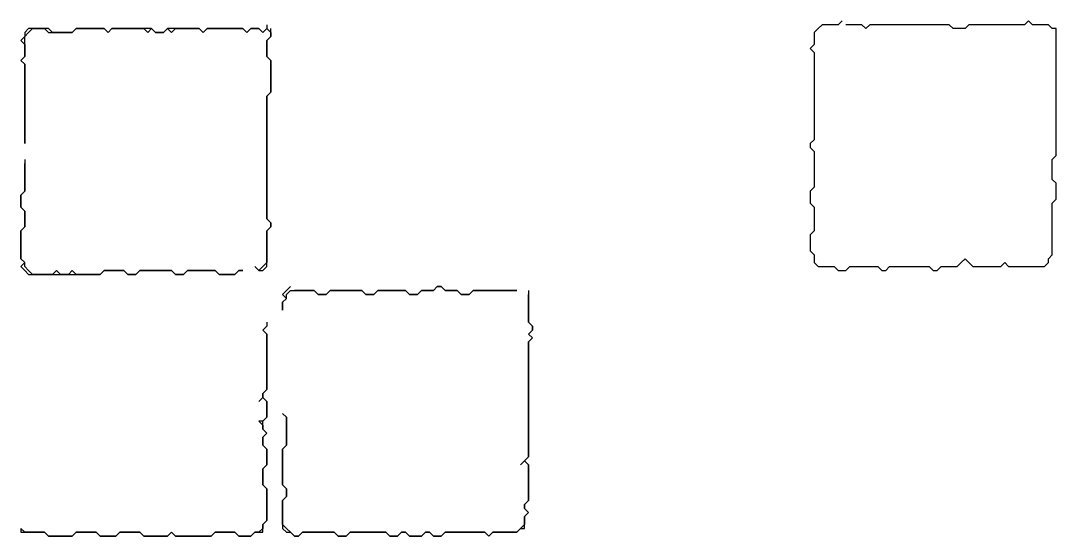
# Model space of a CAD drawing. Header units: metres. Extents: x 0 to 600, y 0 to 400.
# Drawn here: x 218.9 to 257.74, y 102.53 to 121.88 of the extents above; entities that cross this region are included whole.
import ezdxf

# ---------------------------------------------------------------- set-up
doc = ezdxf.new("R2010")
doc.units = ezdxf.units.M

msp = doc.modelspace()

# ---------------------------------------------------------------- linework, layer by layer
for points in [[(228.125, 121.726), (228.125, 121.577), (227.976, 121.429), (227.827, 121.577), (227.679, 121.577), (227.53, 121.577), (227.381, 121.429), (227.232, 121.577), (227.083, 121.577), (226.935, 121.577), (226.786, 121.577), (226.637, 121.577), (226.488, 121.577), (226.339, 121.577), (226.19, 121.577), (226.042, 121.577), (225.893, 121.577), (225.744, 121.429), (225.595, 121.577), (225.446, 121.577), (225.298, 121.577), (225.149, 121.577), (225, 121.577), (224.851, 121.577), (224.702, 121.577), (224.554, 121.577), (224.405, 121.577), (224.256, 121.429), (224.107, 121.429), (223.958, 121.429), (223.81, 121.577), (223.661, 121.577), (223.512, 121.577), (223.363, 121.577), (223.214, 121.577), (223.065, 121.577), (222.917, 121.577), (222.768, 121.577), (222.619, 121.577), (222.47, 121.577), (222.321, 121.577), (222.173, 121.429), (222.024, 121.577), (221.875, 121.577), (221.726, 121.577), (221.577, 121.577), (221.429, 121.577), (221.28, 121.577), (221.131, 121.577), (220.982, 121.577), (220.833, 121.429), (220.685, 121.429), (220.536, 121.429), (220.387, 121.429), (220.238, 121.429), (220.089, 121.429), (219.94, 121.577), (219.792, 121.577), (219.643, 121.577), (219.494, 121.577), (219.345, 121.577), (219.196, 121.577), (219.048, 121.429), (219.048, 121.28), (218.899, 121.131), (219.048, 120.982), (219.048, 120.833), (219.048, 120.685), (219.048, 120.536), (218.899, 120.387), (219.048, 120.238), (219.048, 120.089), (219.048, 119.94), (219.048, 119.792), (219.048, 119.643), (219.048, 119.494), (219.048, 119.345), (219.048, 119.196), (219.048, 119.048), (219.048, 118.899), (219.048, 118.75), (219.048, 118.601), (219.048, 118.452), (219.048, 118.304), (219.048, 118.155), (219.048, 118.006), (219.048, 117.857), (219.048, 117.708), (219.048, 117.56), (219.048, 117.411), (219.048, 117.262), (219.048, 117.411), (219.048, 117.56), (219.048, 117.708), (219.048, 117.857), (219.048, 118.006), (219.048, 118.155), (219.048, 118.304), (219.048, 118.452), (219.048, 118.601), (219.048, 118.75), (219.048, 118.899), (219.048, 119.048), (219.048, 119.196), (219.048, 119.345), (219.048, 119.494), (219.048, 119.643), (219.048, 119.792), (219.048, 119.94), (219.048, 120.089), (219.048, 120.238), (218.899, 120.387), (219.048, 120.536), (219.048, 120.685), (219.048, 120.833), (219.048, 120.982), (219.048, 121.131), (219.048, 121.28), (219.196, 121.429), (219.345, 121.577), (219.494, 121.577), (219.643, 121.577), (219.792, 121.577), (219.94, 121.429), (220.089, 121.429), (220.238, 121.429), (220.387, 121.429), (220.536, 121.429), (220.685, 121.429), (220.833, 121.429), (220.982, 121.577), (221.131, 121.577), (221.28, 121.577), (221.429, 121.577), (221.577, 121.577), (221.726, 121.577), (221.875, 121.577), (222.024, 121.577), (222.173, 121.429), (222.321, 121.577), (222.47, 121.577), (222.619, 121.577), (222.768, 121.577), (222.917, 121.577), (223.065, 121.577), (223.214, 121.577), (223.363, 121.577), (223.512, 121.577), (223.661, 121.429), (223.81, 121.577), (223.958, 121.429), (224.107, 121.429), (224.256, 121.429), (224.405, 121.577), (224.554, 121.429), (224.702, 121.577), (224.851, 121.577), (225, 121.577), (225.149, 121.577), (225.298, 121.577), (225.446, 121.577), (225.595, 121.577), (225.744, 121.429), (225.893, 121.577), (226.042, 121.577), (226.19, 121.577), (226.339, 121.577), (226.488, 121.577), (226.637, 121.577), (226.786, 121.577), (226.935, 121.577), (227.083, 121.577), (227.232, 121.577), (227.381, 121.429), (227.53, 121.577), (227.679, 121.577), (227.827, 121.577), (227.976, 121.429), (228.125, 121.577), (228.274, 121.429), (228.274, 121.28), (228.125, 121.131), (228.125, 120.982), (228.125, 120.833), (228.125, 120.685), (228.125, 120.536), (228.274, 120.387), (228.274, 120.238), (228.274, 120.089), (228.274, 119.94), (228.274, 119.792), (228.274, 119.643), (228.274, 119.494), (228.274, 119.345), (228.274, 119.196), (228.125, 119.048), (228.125, 118.899), (228.125, 118.75), (228.125, 118.601), (228.125, 118.452), (228.125, 118.304), (228.125, 118.155), (228.125, 118.006), (228.125, 117.857), (228.125, 117.708), (228.125, 117.56), (228.125, 117.411), (228.125, 117.262), (228.125, 117.113), (228.125, 116.964), (228.125, 116.815), (228.125, 116.667), (228.125, 116.518), (228.125, 116.369), (228.125, 116.22), (228.125, 116.071), (228.125, 115.923), (228.125, 115.774), (228.125, 115.625), (228.125, 115.476), (228.125, 115.327), (228.125, 115.179), (228.125, 115.03), (228.125, 114.881), (228.125, 114.732), (228.125, 114.583), (228.125, 114.435), (228.274, 114.286), (228.274, 114.137), (228.125, 113.988), (228.125, 113.839), (228.125, 113.69), (228.125, 113.542), (228.125, 113.393), (228.125, 113.244), (228.125, 113.095), (228.125, 112.946), (228.125, 112.798), (227.976, 112.649), (227.827, 112.5), (227.679, 112.649), (227.827, 112.5), (227.976, 112.5), (228.125, 112.649), (228.125, 112.798), (228.125, 112.946), (228.125, 113.095), (228.125, 113.244), (228.125, 113.393), (228.125, 113.542), (228.125, 113.69), (228.125, 113.839), (228.125, 113.988), (228.274, 114.137), (228.274, 114.286), (228.125, 114.435), (228.125, 114.583), (228.125, 114.732), (228.125, 114.881), (228.125, 115.03), (228.125, 115.179), (228.125, 115.327), (228.125, 115.476), (228.125, 115.625), (228.125, 115.774), (228.125, 115.923), (228.125, 116.071), (228.125, 116.22), (228.125, 116.369), (228.125, 116.518), (228.125, 116.667), (228.125, 116.815), (228.125, 116.964), (228.125, 117.113), (228.125, 117.262), (228.125, 117.411), (228.125, 117.56), (228.125, 117.708), (228.125, 117.857), (228.125, 118.006), (228.125, 118.155), (228.125, 118.304), (228.125, 118.452), (228.125, 118.601), (228.125, 118.75), (228.125, 118.899), (228.125, 119.048), (228.274, 119.196), (228.274, 119.345), (228.274, 119.494), (228.274, 119.643), (228.274, 119.792), (228.274, 119.94), (228.274, 120.089), (228.274, 120.238), (228.274, 120.387), (228.125, 120.536), (228.125, 120.685), (228.125, 120.833), (228.125, 120.982), (228.125, 121.131), (228.274, 121.28), (228.274, 121.429), (228.274, 121.577)], [(249.702, 121.875), (249.554, 121.726), (249.405, 121.726), (249.256, 121.726), (249.107, 121.726), (248.958, 121.726), (248.81, 121.577), (248.661, 121.429), (248.661, 121.28), (248.661, 121.131), (248.661, 120.982), (248.512, 120.833), (248.661, 120.685), (248.661, 120.536), (248.661, 120.387), (248.661, 120.238), (248.661, 120.089), (248.661, 119.94), (248.661, 119.792), (248.661, 119.643), (248.661, 119.494), (248.661, 119.345), (248.661, 119.196), (248.661, 119.048), (248.661, 118.899), (248.661, 118.75), (248.661, 118.601), (248.661, 118.452), (248.661, 118.304), (248.661, 118.155), (248.661, 118.006), (248.661, 117.857), (248.661, 117.708), (248.661, 117.56), (248.661, 117.411), (248.512, 117.262), (248.512, 117.113), (248.661, 116.964), (248.661, 116.815), (248.661, 116.667), (248.661, 116.518), (248.661, 116.369), (248.661, 116.22), (248.661, 116.071), (248.661, 115.923), (248.661, 115.774), (248.661, 115.625), (248.512, 115.476), (248.512, 115.327), (248.512, 115.179), (248.512, 115.03), (248.661, 114.881), (248.661, 114.732), (248.661, 114.583), (248.661, 114.435), (248.661, 114.286), (248.661, 114.137), (248.661, 113.988), (248.512, 113.839), (248.512, 113.69), (248.512, 113.542), (248.512, 113.393), (248.512, 113.244), (248.661, 113.095), (248.661, 112.946), (248.661, 112.798), (248.81, 112.649), (248.958, 112.649), (249.107, 112.649), (249.256, 112.649), (249.405, 112.649), (249.554, 112.5), (249.702, 112.5), (249.851, 112.5), (250, 112.649), (250.149, 112.649), (250.298, 112.649), (250.446, 112.649), (250.595, 112.649), (250.744, 112.649), (250.893, 112.649), (251.042, 112.649), (251.19, 112.5), (251.339, 112.5), (251.488, 112.649), (251.637, 112.649), (251.786, 112.649), (251.935, 112.649), (252.083, 112.649), (252.232, 112.649), (252.381, 112.649), (252.53, 112.649), (252.679, 112.649), (252.827, 112.649), (252.976, 112.649), (253.125, 112.5), (253.274, 112.5), (253.423, 112.649), (253.571, 112.649), (253.72, 112.649), (253.869, 112.649), (254.018, 112.649), (254.167, 112.798), (254.315, 112.946), (254.464, 112.798), (254.613, 112.649), (254.762, 112.649), (254.911, 112.649), (255.06, 112.649), (255.208, 112.649), (255.357, 112.649), (255.506, 112.649), (255.655, 112.649), (255.804, 112.798), (255.952, 112.649), (256.101, 112.649), (256.25, 112.649), (256.399, 112.649), (256.548, 112.649), (256.696, 112.649), (256.845, 112.649), (256.994, 112.649), (257.143, 112.649), (257.292, 112.649), (257.44, 112.798), (257.44, 112.946), (257.589, 113.095), (257.589, 113.244), (257.589, 113.393), (257.589, 113.542), (257.589, 113.69), (257.589, 113.839), (257.589, 113.988), (257.589, 114.137), (257.589, 114.286), (257.589, 114.435), (257.589, 114.583), (257.589, 114.732), (257.589, 114.881), (257.589, 115.03), (257.738, 115.179), (257.738, 115.327), (257.738, 115.476), (257.738, 115.625), (257.738, 115.774), (257.589, 115.923), (257.589, 116.071), (257.589, 116.22), (257.589, 116.369), (257.589, 116.518), (257.589, 116.667), (257.738, 116.815), (257.738, 116.964), (257.738, 117.113), (257.738, 117.262), (257.738, 117.411), (257.738, 117.56), (257.738, 117.708), (257.738, 117.857), (257.738, 118.006), (257.738, 118.155), (257.738, 118.304), (257.738, 118.452), (257.738, 118.601), (257.738, 118.75), (257.738, 118.899), (257.738, 119.048), (257.738, 119.196), (257.738, 119.345), (257.738, 119.494), (257.738, 119.643), (257.738, 119.792), (257.738, 119.94), (257.738, 120.089), (257.738, 120.238), (257.738, 120.387), (257.738, 120.536), (257.738, 120.685), (257.738, 120.833), (257.738, 120.982), (257.738, 121.131), (257.738, 121.28), (257.738, 121.429), (257.738, 121.577), (257.589, 121.577), (257.44, 121.726), (257.292, 121.726), (257.143, 121.726), (256.994, 121.726), (256.845, 121.726), (256.696, 121.875), (256.548, 121.726), (256.399, 121.726), (256.25, 121.726), (256.101, 121.726), (255.952, 121.726), (255.804, 121.726), (255.655, 121.726), (255.506, 121.726), (255.357, 121.726), (255.208, 121.726), (255.06, 121.726), (254.911, 121.726), (254.762, 121.726), (254.613, 121.726), (254.464, 121.726), (254.315, 121.577), (254.167, 121.577), (254.018, 121.577), (253.869, 121.577), (253.72, 121.726), (253.571, 121.726), (253.423, 121.726), (253.274, 121.726), (253.125, 121.726), (252.976, 121.726), (252.827, 121.726), (252.679, 121.726), (252.53, 121.726), (252.381, 121.726), (252.232, 121.726), (252.083, 121.726), (251.935, 121.726), (251.786, 121.726), (251.637, 121.726), (251.488, 121.726), (251.339, 121.726), (251.19, 121.726), (251.042, 121.726), (250.893, 121.726), (250.744, 121.726), (250.595, 121.577), (250.446, 121.726), (250.298, 121.726), (250.149, 121.726), (250, 121.726), (249.851, 121.726)], [(219.048, 116.667), (219.048, 116.518), (219.048, 116.369), (219.048, 116.22), (219.048, 116.071), (219.048, 115.923), (219.048, 115.774), (219.048, 115.625), (219.048, 115.476), (218.899, 115.327), (218.899, 115.179), (218.899, 115.03), (218.899, 114.881), (219.048, 114.732), (219.048, 114.583), (219.048, 114.435), (219.048, 114.286), (219.048, 114.137), (218.899, 113.988), (218.899, 113.839), (218.899, 113.69), (218.899, 113.542), (218.899, 113.393), (218.899, 113.244), (218.899, 113.095), (218.899, 112.946), (219.048, 112.798), (218.899, 112.649), (219.048, 112.5), (219.196, 112.351), (219.345, 112.351), (219.494, 112.351), (219.643, 112.351), (219.792, 112.351), (219.94, 112.351), (220.089, 112.351), (220.238, 112.351), (220.387, 112.351), (220.536, 112.351), (220.685, 112.351), (220.833, 112.351), (220.982, 112.351), (221.131, 112.351), (221.28, 112.351), (221.429, 112.351), (221.577, 112.351), (221.726, 112.351), (221.875, 112.351), (222.024, 112.5), (222.173, 112.5), (222.321, 112.5), (222.47, 112.5), (222.619, 112.5), (222.768, 112.5), (222.917, 112.351), (223.065, 112.351), (223.214, 112.351), (223.363, 112.5), (223.512, 112.5), (223.661, 112.5), (223.81, 112.5), (223.958, 112.5), (224.107, 112.5), (224.256, 112.5), (224.405, 112.5), (224.554, 112.5), (224.702, 112.351), (224.851, 112.351), (225, 112.351), (225.149, 112.5), (225.298, 112.5), (225.446, 112.5), (225.595, 112.5), (225.744, 112.5), (225.893, 112.5), (226.042, 112.5), (226.19, 112.5), (226.339, 112.351), (226.488, 112.351), (226.637, 112.351), (226.786, 112.351), (226.935, 112.351), (227.083, 112.5), (227.232, 112.5), (227.083, 112.5), (226.935, 112.351), (226.786, 112.351), (226.637, 112.351), (226.488, 112.351), (226.339, 112.351), (226.19, 112.5), (226.042, 112.5), (225.893, 112.5), (225.744, 112.5), (225.595, 112.5), (225.446, 112.5), (225.298, 112.5), (225.149, 112.5), (225, 112.351), (224.851, 112.351), (224.702, 112.351), (224.554, 112.5), (224.405, 112.5), (224.256, 112.5), (224.107, 112.5), (223.958, 112.5), (223.81, 112.5), (223.661, 112.5), (223.512, 112.5), (223.363, 112.5), (223.214, 112.351), (223.065, 112.351), (222.917, 112.351), (222.768, 112.5), (222.619, 112.5), (222.47, 112.5), (222.321, 112.5), (222.173, 112.5), (222.024, 112.5), (221.875, 112.351), (221.726, 112.351), (221.577, 112.351), (221.429, 112.351), (221.28, 112.351), (221.131, 112.351), (220.982, 112.351), (220.833, 112.5), (220.685, 112.351), (220.536, 112.351), (220.387, 112.351), (220.238, 112.5), (220.089, 112.351), (219.94, 112.351), (219.792, 112.351), (219.643, 112.351), (219.494, 112.351), (219.345, 112.351), (219.196, 112.5), (219.048, 112.649), (219.048, 112.798), (218.899, 112.946), (218.899, 113.095), (218.899, 113.244), (218.899, 113.393), (218.899, 113.542), (218.899, 113.69), (218.899, 113.839), (218.899, 113.988), (219.048, 114.137), (219.048, 114.286), (219.048, 114.435), (219.048, 114.583), (219.048, 114.732), (218.899, 114.881), (218.899, 115.03), (218.899, 115.179), (218.899, 115.327), (219.048, 115.476), (219.048, 115.625), (219.048, 115.774), (219.048, 115.923), (219.048, 116.071), (219.048, 116.22), (219.048, 116.369), (219.048, 116.518)], [(229.018, 111.905), (228.869, 111.756), (228.72, 111.607), (228.869, 111.458), (228.72, 111.31), (228.72, 111.161), (228.72, 111.012), (228.72, 111.161), (228.72, 111.31), (228.869, 111.458), (228.869, 111.607), (229.018, 111.756), (229.167, 111.756), (229.315, 111.756), (229.464, 111.756), (229.613, 111.756), (229.762, 111.756), (229.911, 111.756), (230.06, 111.607), (230.208, 111.607), (230.357, 111.607), (230.506, 111.756), (230.655, 111.756), (230.804, 111.756), (230.952, 111.756), (231.101, 111.756), (231.25, 111.756), (231.399, 111.756), (231.548, 111.756), (231.696, 111.756), (231.845, 111.607), (231.994, 111.607), (232.143, 111.607), (232.292, 111.756), (232.44, 111.756), (232.589, 111.756), (232.738, 111.756), (232.887, 111.756), (233.036, 111.756), (233.185, 111.756), (233.333, 111.756), (233.482, 111.607), (233.631, 111.607), (233.78, 111.607), (233.929, 111.756), (234.077, 111.756), (234.226, 111.756), (234.375, 111.756), (234.524, 111.905), (234.673, 111.905), (234.821, 111.756), (234.97, 111.756), (235.119, 111.756), (235.268, 111.756), (235.417, 111.607), (235.565, 111.607), (235.714, 111.607), (235.863, 111.756), (236.012, 111.756), (236.161, 111.756), (236.31, 111.756), (236.458, 111.756), (236.607, 111.756), (236.756, 111.756), (236.905, 111.756), (237.054, 111.756), (237.202, 111.756), (237.351, 111.756), (237.5, 111.756), (237.351, 111.756), (237.202, 111.756), (237.054, 111.756), (236.905, 111.756), (236.756, 111.756), (236.607, 111.756), (236.458, 111.756), (236.31, 111.756), (236.161, 111.756), (236.012, 111.756), (235.863, 111.756), (235.714, 111.607), (235.565, 111.607), (235.417, 111.607), (235.268, 111.756), (235.119, 111.756), (234.97, 111.756), (234.821, 111.756), (234.673, 111.905), (234.524, 111.905), (234.375, 111.756), (234.226, 111.756), (234.077, 111.756), (233.929, 111.756), (233.78, 111.607), (233.631, 111.607), (233.482, 111.607), (233.333, 111.756), (233.185, 111.756), (233.036, 111.756), (232.887, 111.756), (232.738, 111.756), (232.589, 111.756), (232.44, 111.756), (232.292, 111.756), (232.143, 111.607), (231.994, 111.607), (231.845, 111.607), (231.696, 111.756), (231.548, 111.756), (231.399, 111.756), (231.25, 111.756), (231.101, 111.756), (230.952, 111.756), (230.804, 111.756), (230.655, 111.756), (230.506, 111.756), (230.357, 111.607), (230.208, 111.607), (230.06, 111.607), (229.911, 111.756), (229.762, 111.756), (229.613, 111.756), (229.464, 111.756), (229.315, 111.756), (229.167, 111.756)], [(237.946, 111.756), (237.946, 111.607), (237.946, 111.458), (237.946, 111.31), (237.946, 111.161), (237.946, 111.012), (237.946, 110.863), (237.946, 110.714), (237.946, 110.565), (238.095, 110.417), (238.095, 110.268), (237.946, 110.119), (238.095, 109.97), (237.946, 109.821), (237.946, 109.673), (237.946, 109.524), (237.946, 109.375), (237.946, 109.226), (237.946, 109.077), (237.946, 108.929), (237.946, 108.78), (237.946, 108.631), (237.946, 108.482), (237.946, 108.333), (237.946, 108.185), (237.946, 108.036), (237.946, 107.887), (237.946, 107.738), (237.946, 107.589), (237.946, 107.44), (237.946, 107.292), (237.946, 107.143), (237.946, 106.994), (237.946, 106.845), (237.946, 106.696), (237.946, 106.548), (237.946, 106.399), (237.946, 106.25), (237.946, 106.101), (237.946, 105.952), (237.946, 105.804), (237.946, 105.655), (237.946, 105.506), (237.798, 105.357), (237.649, 105.208), (237.798, 105.357), (237.946, 105.208), (237.946, 105.06), (237.946, 104.911), (237.946, 104.762), (237.946, 104.613), (237.946, 104.464), (237.946, 104.315), (237.946, 104.167), (237.946, 104.018), (237.946, 103.869), (237.798, 103.72), (237.798, 103.571), (237.946, 103.423), (237.798, 103.274), (237.798, 103.125), (237.798, 102.976), (237.649, 102.827), (237.5, 102.679), (237.351, 102.679), (237.202, 102.679), (237.054, 102.679), (236.905, 102.679), (236.756, 102.679), (236.607, 102.679), (236.458, 102.53), (236.31, 102.679), (236.161, 102.679), (236.012, 102.679), (235.863, 102.679), (235.714, 102.679), (235.565, 102.679), (235.417, 102.679), (235.268, 102.679), (235.119, 102.679), (234.97, 102.679), (234.821, 102.679), (234.673, 102.53), (234.524, 102.53), (234.375, 102.53), (234.226, 102.679), (234.077, 102.679), (233.929, 102.53), (233.78, 102.53), (233.631, 102.53), (233.482, 102.53), (233.333, 102.679), (233.185, 102.679), (233.036, 102.53), (232.887, 102.53), (232.738, 102.53), (232.589, 102.679), (232.44, 102.679), (232.292, 102.679), (232.143, 102.679), (231.994, 102.679), (231.845, 102.679), (231.696, 102.679), (231.548, 102.679), (231.399, 102.679), (231.25, 102.679), (231.101, 102.53), (230.952, 102.53), (230.804, 102.53), (230.655, 102.679), (230.506, 102.679), (230.357, 102.679), (230.208, 102.679), (230.06, 102.679), (229.911, 102.679), (229.762, 102.679), (229.613, 102.679), (229.464, 102.679), (229.315, 102.53), (229.167, 102.53), (229.018, 102.679), (228.869, 102.827), (228.72, 102.976), (228.72, 103.125), (228.72, 103.274), (228.72, 103.423), (228.72, 103.571), (228.72, 103.72), (228.72, 103.869), (228.869, 104.018), (228.869, 104.167), (228.869, 104.315), (228.72, 104.464), (228.72, 104.613), (228.72, 104.762), (228.72, 104.911), (228.72, 105.06), (228.72, 105.208), (228.72, 105.357), (228.72, 105.506), (228.72, 105.655), (228.72, 105.804), (228.869, 105.952), (228.869, 106.101), (228.869, 106.25), (228.869, 106.399), (228.869, 106.548), (228.869, 106.696), (228.869, 106.845), (228.869, 106.994), (228.72, 107.143), (228.869, 106.994), (228.869, 106.845), (228.869, 106.696), (228.869, 106.548), (228.869, 106.399), (228.869, 106.25), (228.869, 106.101), (228.869, 105.952), (228.72, 105.804), (228.72, 105.655), (228.72, 105.506), (228.72, 105.357), (228.72, 105.208), (228.72, 105.06), (228.72, 104.911), (228.72, 104.762), (228.72, 104.613), (228.72, 104.464), (228.869, 104.315), (228.869, 104.167), (228.869, 104.018), (228.72, 103.869), (228.72, 103.72), (228.72, 103.571), (228.72, 103.423), (228.72, 103.274), (228.72, 103.125), (228.72, 102.976), (228.72, 102.827), (228.869, 102.679), (229.018, 102.679), (229.167, 102.53), (229.315, 102.53), (229.464, 102.679), (229.613, 102.679), (229.762, 102.679), (229.911, 102.679), (230.06, 102.679), (230.208, 102.679), (230.357, 102.679), (230.506, 102.679), (230.655, 102.679), (230.804, 102.53), (230.952, 102.53), (231.101, 102.53), (231.25, 102.679), (231.399, 102.679), (231.548, 102.679), (231.696, 102.679), (231.845, 102.679), (231.994, 102.679), (232.143, 102.679), (232.292, 102.679), (232.44, 102.679), (232.589, 102.679), (232.738, 102.53), (232.887, 102.53), (233.036, 102.53), (233.185, 102.679), (233.333, 102.679), (233.482, 102.53), (233.631, 102.53), (233.78, 102.53), (233.929, 102.53), (234.077, 102.679), (234.226, 102.679), (234.375, 102.53), (234.524, 102.53), (234.673, 102.53), (234.821, 102.679), (234.97, 102.679), (235.119, 102.679), (235.268, 102.679), (235.417, 102.679), (235.565, 102.679), (235.714, 102.679), (235.863, 102.679), (236.012, 102.679), (236.161, 102.679), (236.31, 102.679), (236.458, 102.53), (236.607, 102.679), (236.756, 102.679), (236.905, 102.679), (237.054, 102.679), (237.202, 102.679), (237.351, 102.679), (237.5, 102.679), (237.649, 102.827), (237.798, 102.827), (237.798, 102.976), (237.798, 103.125), (237.798, 103.274), (237.946, 103.423), (237.798, 103.571), (237.798, 103.72), (237.946, 103.869), (237.946, 104.018), (237.946, 104.167), (237.946, 104.315), (237.946, 104.464), (237.946, 104.613), (237.946, 104.762), (237.946, 104.911), (237.946, 105.06), (237.946, 105.208), (237.798, 105.357), (237.946, 105.506), (237.946, 105.655), (237.946, 105.804), (237.946, 105.952), (237.946, 106.101), (237.946, 106.25), (237.946, 106.399), (237.946, 106.548), (237.946, 106.696), (237.946, 106.845), (237.946, 106.994), (237.946, 107.143), (237.946, 107.292), (237.946, 107.44), (237.946, 107.589), (237.946, 107.738), (237.946, 107.887), (237.946, 108.036), (237.946, 108.185), (237.946, 108.333), (237.946, 108.482), (237.946, 108.631), (237.946, 108.78), (237.946, 108.929), (237.946, 109.077), (237.946, 109.226), (237.946, 109.375), (237.946, 109.524), (237.946, 109.673), (237.946, 109.821), (238.095, 109.97), (237.946, 110.119), (238.095, 110.268), (238.095, 110.417), (237.946, 110.565), (237.946, 110.714), (237.946, 110.863), (237.946, 111.012), (237.946, 111.161), (237.946, 111.31), (237.946, 111.458), (237.946, 111.607)], [(228.125, 110.565), (228.125, 110.417), (227.976, 110.268), (228.125, 110.119), (228.125, 109.97), (228.125, 109.821), (228.125, 109.673), (228.125, 109.524), (228.125, 109.375), (228.125, 109.226), (228.125, 109.077), (228.125, 108.929), (228.125, 108.78), (228.125, 108.631), (228.125, 108.482), (228.125, 108.333), (228.125, 108.185), (228.125, 108.036), (227.976, 107.887), (227.976, 107.738), (227.827, 107.589), (227.976, 107.738), (228.125, 107.589), (228.125, 107.44), (228.125, 107.292), (228.125, 107.143), (228.125, 106.994), (227.976, 106.845), (227.827, 106.845), (227.976, 106.696), (227.976, 106.548), (228.125, 106.399), (227.976, 106.25), (227.976, 106.101), (227.976, 105.952), (228.125, 105.804), (228.125, 105.655), (228.125, 105.506), (228.125, 105.357), (228.125, 105.208), (227.976, 105.06), (227.976, 104.911), (227.976, 104.762), (227.976, 104.613), (227.976, 104.464), (228.125, 104.315), (228.125, 104.167), (228.125, 104.018), (228.125, 103.869), (228.125, 103.72), (228.125, 103.571), (228.125, 103.423), (228.125, 103.274), (228.125, 103.125), (227.976, 102.976), (227.976, 102.827), (227.827, 102.679), (227.679, 102.679), (227.53, 102.53), (227.381, 102.53), (227.232, 102.53), (227.083, 102.53), (226.935, 102.679), (226.786, 102.679), (226.637, 102.679), (226.488, 102.679), (226.339, 102.679), (226.19, 102.679), (226.042, 102.53), (225.893, 102.53), (225.744, 102.53), (225.595, 102.53), (225.446, 102.53), (225.298, 102.53), (225.149, 102.53), (225, 102.53), (224.851, 102.53), (224.702, 102.53), (224.554, 102.679), (224.405, 102.53), (224.256, 102.53), (224.107, 102.53), (223.958, 102.53), (223.81, 102.53), (223.661, 102.53), (223.512, 102.53), (223.363, 102.679), (223.214, 102.679), (223.065, 102.679), (222.917, 102.679), (222.768, 102.679), (222.619, 102.679), (222.47, 102.53), (222.321, 102.53), (222.173, 102.53), (222.024, 102.53), (221.875, 102.53), (221.726, 102.679), (221.577, 102.679), (221.429, 102.679), (221.28, 102.679), (221.131, 102.679), (220.982, 102.679), (220.833, 102.53), (220.685, 102.53), (220.536, 102.53), (220.387, 102.53), (220.238, 102.53), (220.089, 102.53), (219.94, 102.53), (219.792, 102.679), (219.643, 102.679), (219.494, 102.679), (219.345, 102.679), (219.196, 102.679), (219.048, 102.679), (218.899, 102.827), (218.899, 102.679), (219.048, 102.679), (219.196, 102.679), (219.345, 102.679), (219.494, 102.679), (219.643, 102.679), (219.792, 102.679), (219.94, 102.53), (220.089, 102.53), (220.238, 102.53), (220.387, 102.53), (220.536, 102.53), (220.685, 102.53), (220.833, 102.53), (220.982, 102.679), (221.131, 102.679), (221.28, 102.679), (221.429, 102.679), (221.577, 102.679), (221.726, 102.679), (221.875, 102.53), (222.024, 102.53), (222.173, 102.53), (222.321, 102.53), (222.47, 102.53), (222.619, 102.679), (222.768, 102.679), (222.917, 102.679), (223.065, 102.679), (223.214, 102.679), (223.363, 102.679), (223.512, 102.53), (223.661, 102.53), (223.81, 102.53), (223.958, 102.53), (224.107, 102.53), (224.256, 102.53), (224.405, 102.53), (224.554, 102.679), (224.702, 102.53), (224.851, 102.53), (225, 102.53), (225.149, 102.53), (225.298, 102.53), (225.446, 102.53), (225.595, 102.53), (225.744, 102.53), (225.893, 102.53), (226.042, 102.53), (226.19, 102.679), (226.339, 102.679), (226.488, 102.679), (226.637, 102.679), (226.786, 102.679), (226.935, 102.679), (227.083, 102.53), (227.232, 102.53), (227.381, 102.53), (227.53, 102.53), (227.679, 102.679), (227.827, 102.679), (227.976, 102.679), (227.976, 102.827), (227.976, 102.976), (228.125, 103.125), (228.125, 103.274), (228.125, 103.423), (228.125, 103.571), (228.125, 103.72), (228.125, 103.869), (228.125, 104.018), (228.125, 104.167), (228.125, 104.315), (227.976, 104.464), (227.976, 104.613), (227.976, 104.762), (227.976, 104.911), (227.976, 105.06), (228.125, 105.208), (228.125, 105.357), (228.125, 105.506), (228.125, 105.655), (228.125, 105.804), (227.976, 105.952), (227.976, 106.101), (227.976, 106.25), (228.125, 106.399), (227.976, 106.548), (227.976, 106.696), (227.976, 106.845), (228.125, 106.994), (228.125, 107.143), (228.125, 107.292), (228.125, 107.44), (228.125, 107.589), (227.976, 107.738), (227.976, 107.887), (228.125, 108.036), (228.125, 108.185), (228.125, 108.333), (228.125, 108.482), (228.125, 108.631), (228.125, 108.78), (228.125, 108.929), (228.125, 109.077), (228.125, 109.226), (228.125, 109.375), (228.125, 109.524), (228.125, 109.673), (228.125, 109.821), (228.125, 109.97), (228.125, 110.119), (227.976, 110.268), (228.125, 110.417)]]:
    msp.add_lwpolyline(points)

doc.saveas('drawing.dxf')
